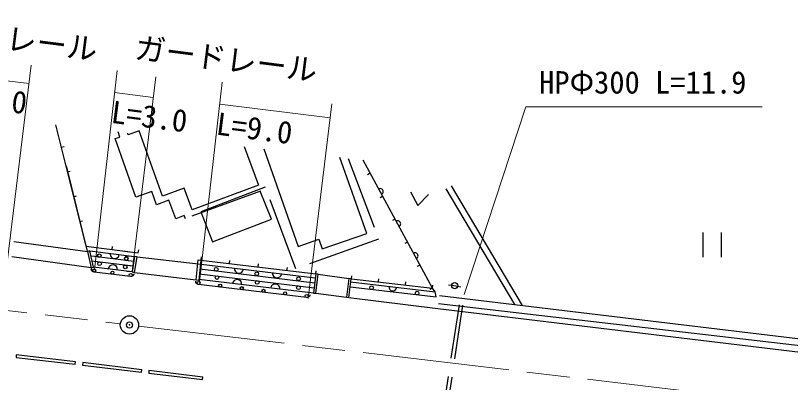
# Model space of a CAD drawing. Units: millimetres, scale not verified. Extents: x -997654 to 1989346, y -2661353 to 380000.
# Drawn here: x 361698 to 425120, y 300366 to 330367 of the extents above; entities that cross this region are included whole.
import ezdxf
from ezdxf.enums import TextEntityAlignment as Align

# ---------------------------------------------------------------- set-up
doc = ezdxf.new("R2010")
doc.units = ezdxf.units.MM
doc.header["$LTSCALE"] = 1000
doc.header["$PDMODE"] = 32
doc.header["$PDSIZE"] = 500
doc.linetypes.add('CHAIN', pattern=[18.5, 12, -1.5, 3.5, -1.5])
doc.linetypes.add('DASHED', pattern=[7.5, 6, -1.5])
for name, color, linetype, lineweight in [('M-BGD', 7, 'Continuous', 25), ('M-BGD-EXST', 7, 'Continuous', 25), ('M-BMK', 2, 'CHAIN', 13), ('M-BMK-SRVR', 3, 'Continuous', 25), ('M-STR-HTXT', 7, 'Continuous', 13)]:
    doc.layers.add(name, color=color, linetype=linetype, lineweight=lineweight)
doc.layers.add('M-OTRS', color=6, linetype='Continuous')
doc.styles.add('ＭＳ ゴシック', font='')
doc.styles.get('ＭＳ ゴシック').set_extended_font_data('MS Gothic')

msp = doc.modelspace()

# ---------------------------------------------------------------- linework, layer by layer
at = {"layer": 'M-BGD'}
for p, q in [((370930, 320619), (370879, 320761)), ((365434, 319607), (365676, 319667)), ((382011, 319475), (384818, 311485)), ((365839, 318086), (367569, 311102)), ((365937, 317580), (366179, 317640)), ((390732, 317469), (390512, 317350)), ((390732, 317469), (390512, 317350)), ((402572, 306736), (396949, 316201)), ((403198, 306660), (397379, 316456)), ((366439, 315553), (366682, 315613)), ((391749, 315593), (391529, 315474)), ((391749, 315593), (391529, 315474)), ((366942, 313526), (367185, 313586)), ((392765, 313716), (392545, 313597)), ((392765, 313716), (392545, 313597)), ((361565, 311882), (367583, 311075)), ((369598, 311236), (369628, 311484)), ((393782, 311839), (393562, 311720)), ((393782, 311839), (393562, 311720)), ((367778, 311119), (371446, 310663)), ((367886, 309749), (361409, 310644)), ((371323, 309873), (367909, 310284)), ((371370, 310270), (367957, 310681)), ((370663, 310760), (371446, 310663)), ((371371, 310270), (370710, 310350)), ((371644, 310631), (376879, 310038)), ((379210, 310095), (379240, 310343)), ((379210, 310095), (379240, 310343)), ((371237, 309399), (368078, 309804)), ((371323, 309873), (370758, 309941)), ((376777, 309646), (386183, 308514)), ((376777, 309646), (386183, 308514)), ((376879, 310038), (386210, 308933)), ((376879, 310038), (386210, 308933)), ((381563, 309811), (381593, 310059)), ((381563, 309811), (381593, 310059)), ((383916, 309526), (383946, 309775)), ((383916, 309526), (383946, 309775)), ((394798, 309962), (394578, 309843)), ((394798, 309962), (394578, 309843)), ((371237, 309399), (370814, 309453)), ((371435, 309366), (376693, 308728)), ((376729, 309249), (386135, 308117)), ((376729, 309249), (386135, 308117)), ((386466, 309218), (388967, 308862)), ((389203, 308838), (389231, 309086)), ((389203, 308838), (389231, 309086)), ((386080, 307680), (376709, 308775)), ((386080, 307680), (376709, 308775)), ((389122, 308583), (396033, 307768)), ((389122, 308583), (396033, 307768)), ((391407, 308587), (391435, 308835)), ((391407, 308587), (391435, 308835)), ((393611, 308336), (393639, 308585)), ((393611, 308336), (393639, 308585)), ((395815, 308086), (395843, 308334)), ((395815, 308086), (395843, 308334)), ((397393, 308302), (397144, 308324)), ((397393, 308302), (397144, 308324)), ((397395, 308317), (397890, 308244)), ((397395, 308317), (397890, 308244)), ((386279, 307656), (388786, 307350)), ((389087, 308179), (396134, 307366)), ((397887, 308229), (398131, 308177)), ((397887, 308229), (398131, 308177)), ((388985, 307326), (396273, 306424)), ((396386, 307479), (438657, 302399)), ((396273, 306424), (439468, 301229)), ((396321, 306833), (438595, 301903))]:
    msp.add_line(p, q, dxfattribs=at)
at = {"layer": 'M-BGD', "linetype": 'DASHED'}
for p, q in [((371644, 310631), (376879, 310038)), ((371435, 309366), (376693, 308728)), ((386466, 309218), (388967, 308862)), ((386279, 307656), (388786, 307350)), ((396219, 294927), (398021, 306726)), ((396219, 294927), (398021, 306726)), ((396516, 294882), (398318, 306681)), ((396516, 294882), (398318, 306680))]:
    msp.add_line(p, q, dxfattribs=at)
at = {"layer": 'M-BGD'}
for points in [[(364979, 321442), (367445, 311498), (371750, 310973), (371781, 311221)], [(380423, 319659), (381586, 316486), (376149, 314492), (375491, 316243), (373732, 315590), (371820, 320937), (370918, 320611)], [(384818, 311485), (386519, 312082), (386802, 311294), (390458, 312546), (388247, 318755)], [(389203, 308838), (395815, 308086), (390155, 318535)], [(394019, 315944), (394615, 314845), (395503, 315725)], [(394019, 315944), (394615, 314845), (395503, 315725)], [(370622, 311111), (371750, 310973), (371781, 311221)], [(376494, 308748), (376658, 310397), (376857, 310379), (376693, 308728)], [(376494, 308748), (376658, 310397), (376857, 310379), (376693, 308728)], [(376887, 310627), (376857, 310379), (386269, 309242)], [(376887, 310627), (376857, 310379), (386269, 309242)], [(371386, 309251), (371385, 309245), (371384, 309239), (371383, 309233), (371382, 309226), (371380, 309220), (371379, 309214), (371377, 309208), (371375, 309202), (371373, 309197), (371371, 309191), (371368, 309185), (371366, 309179), (371363, 309174), (371361, 309168), (371358, 309162), (371355, 309157), (371352, 309152), (371348, 309146), (371345, 309141), (371341, 309136), (371338, 309131), (371334, 309126), (371330, 309121), (371326, 309116), (371322, 309112), (371317, 309107), (371313, 309103), (371308, 309099), (371304, 309094), (371299, 309090), (371294, 309086), (371289, 309082), (371284, 309079), (371279, 309075), (371274, 309072), (371269, 309068), (371264, 309065), (371258, 309062), (371253, 309059), (371247, 309056), (371241, 309054), (371236, 309051), (371230, 309049), (371224, 309047), (371218, 309044), (371212, 309043), (371206, 309041), (371200, 309039), (371194, 309038), (371188, 309036), (371182, 309035), (371176, 309034), (371170, 309033), (371164, 309033), (371157, 309032), (371151, 309032), (371145, 309031), (371139, 309031), (371132, 309031), (371126, 309031), (371120, 309032), (371114, 309032), (371108, 309033), (368123, 309396), (368117, 309396), (368111, 309397), (368105, 309399), (368098, 309400), (368092, 309401), (368086, 309403), (368080, 309405), (368074, 309407), (368069, 309409), (368063, 309411), (368057, 309413), (368051, 309416), (368046, 309418), (368040, 309421), (368034, 309424), (368029, 309427), (368024, 309430), (368018, 309433), (368013, 309437), (368008, 309440), (368003, 309444), (367998, 309448), (367993, 309452), (367988, 309456), (367984, 309460), (367979, 309464), (367975, 309469), (367971, 309473), (367966, 309478), (367962, 309482), (367958, 309487), (367954, 309492), (367951, 309497), (367947, 309502), (367944, 309507), (367940, 309513), (367937, 309518), (367934, 309523), (367931, 309529), (367928, 309534), (367926, 309540), (367923, 309546), (367921, 309552), (367919, 309557), (367917, 309563), (367915, 309569), (367913, 309575), (367911, 309581), (367910, 309587), (367908, 309593), (367907, 309599), (367906, 309606), (367905, 309612), (367905, 309618), (367904, 309624), (367904, 309630), (367903, 309637), (367903, 309643), (367903, 309649), (367903, 309655), (367904, 309662), (367904, 309668), (367905, 309674)], [(371386, 309251), (371385, 309245), (371384, 309239), (371383, 309233), (371382, 309226), (371380, 309220), (371379, 309214), (371377, 309208), (371375, 309202), (371373, 309197), (371371, 309191), (371368, 309185), (371366, 309179), (371363, 309174), (371361, 309168), (371358, 309162), (371355, 309157), (371352, 309152), (371348, 309146), (371345, 309141), (371341, 309136), (371338, 309131), (371334, 309126), (371330, 309121), (371326, 309116), (371322, 309112), (371317, 309107), (371313, 309103), (371308, 309099), (371304, 309094), (371299, 309090), (371294, 309086), (371289, 309082), (371284, 309079), (371279, 309075), (371274, 309072), (371269, 309068), (371264, 309065), (371258, 309062), (371253, 309059), (371247, 309056), (371241, 309054), (371236, 309051), (371230, 309049), (371224, 309047), (371218, 309044), (371212, 309043), (371206, 309041), (371200, 309039), (371194, 309038), (371188, 309036), (371182, 309035), (371176, 309034), (371170, 309033), (371164, 309033), (371157, 309032), (371151, 309032), (371145, 309031), (371139, 309031), (371132, 309031), (371126, 309031), (371120, 309032), (371114, 309032), (371108, 309033), (370859, 309063)], [(386267, 309242), (386080, 307680), (386279, 307656), (386466, 309218), (386269, 309242), (386299, 309490)], [(386267, 309242), (386080, 307680), (386279, 307656), (386466, 309218), (386269, 309242), (386299, 309490)], [(385796, 307534), (385795, 307528), (385794, 307522), (385793, 307516), (385791, 307510), (385790, 307504), (385788, 307498), (385787, 307492), (385785, 307486), (385783, 307480), (385781, 307474), (385778, 307468), (385776, 307463), (385773, 307457), (385770, 307451), (385768, 307446), (385764, 307440), (385761, 307435), (385758, 307430), (385755, 307424), (385751, 307419), (385747, 307414), (385744, 307409), (385740, 307405), (385736, 307400), (385731, 307395), (385727, 307391), (385723, 307386), (385718, 307382), (385714, 307378), (385709, 307374), (385704, 307370), (385699, 307366), (385694, 307362), (385689, 307358), (385684, 307355), (385679, 307352), (385673, 307348), (385668, 307345), (385663, 307342), (385657, 307340), (385651, 307337), (385646, 307334), (385640, 307332), (385634, 307330), (385628, 307328), (385622, 307326), (385616, 307324), (385610, 307322), (385604, 307321), (385598, 307319), (385592, 307318), (385586, 307317), (385580, 307316), (385574, 307316), (385567, 307315), (385561, 307315), (385555, 307314), (385549, 307314), (385542, 307314), (385536, 307314), (385530, 307315), (385524, 307315), (385518, 307316), (376663, 308378), (376657, 308379), (376651, 308380), (376644, 308381), (376638, 308382), (376632, 308383), (376626, 308385), (376620, 308387), (376614, 308389), (376608, 308391), (376603, 308393), (376597, 308395), (376591, 308398), (376585, 308400), (376580, 308403), (376574, 308406), (376569, 308409), (376563, 308412), (376558, 308415), (376553, 308419), (376548, 308422), (376543, 308426), (376538, 308430), (376533, 308434), (376528, 308438), (376524, 308442), (376519, 308446), (376515, 308451), (376510, 308455), (376506, 308460), (376502, 308464), (376498, 308469), (376494, 308474), (376490, 308479), (376487, 308484), (376483, 308489), (376480, 308495), (376477, 308500), (376474, 308505), (376471, 308511), (376468, 308516), (376465, 308522), (376463, 308528), (376460, 308533), (376458, 308539), (376456, 308545), (376454, 308551), (376452, 308557), (376451, 308563), (376449, 308569), (376448, 308575), (376447, 308581), (376446, 308587), (376445, 308594), (376444, 308600), (376443, 308606), (376443, 308612), (376443, 308618), (376443, 308625), (376443, 308631), (376443, 308637), (376443, 308643), (376444, 308650), (376444, 308656)], [(385796, 307534), (385795, 307528), (385794, 307522), (385793, 307516), (385791, 307510), (385790, 307504), (385788, 307498), (385787, 307492), (385785, 307486), (385783, 307480), (385781, 307474), (385778, 307468), (385776, 307463), (385773, 307457), (385770, 307451), (385768, 307446), (385765, 307440), (385761, 307435), (385758, 307430), (385755, 307424), (385751, 307419), (385747, 307414), (385744, 307409), (385740, 307405), (385736, 307400), (385731, 307395), (385727, 307391), (385723, 307386), (385718, 307382), (385714, 307378), (385709, 307374), (385704, 307370), (385699, 307366), (385694, 307362), (385689, 307358), (385684, 307355), (385679, 307352), (385673, 307348), (385668, 307345), (385663, 307342), (385657, 307340), (385651, 307337), (385646, 307334), (385640, 307332), (385634, 307330), (385628, 307328), (385622, 307326), (385616, 307324), (385610, 307322), (385604, 307321), (385598, 307319), (385592, 307318), (385586, 307317), (385580, 307316), (385574, 307316), (385567, 307315), (385561, 307315), (385555, 307314), (385549, 307314), (385542, 307314), (385536, 307314), (385530, 307315), (385524, 307315), (385518, 307316), (376663, 308378), (376657, 308379), (376651, 308380), (376644, 308381), (376638, 308382), (376632, 308383), (376626, 308385), (376620, 308387), (376614, 308389), (376608, 308391), (376603, 308393), (376597, 308395), (376591, 308398), (376585, 308400), (376580, 308403), (376574, 308406), (376569, 308409), (376563, 308412), (376558, 308415), (376553, 308419), (376548, 308422), (376543, 308426), (376538, 308430), (376533, 308434), (376528, 308438), (376524, 308442), (376519, 308446), (376515, 308451), (376510, 308455), (376506, 308460), (376502, 308464), (376498, 308469), (376494, 308474), (376490, 308479), (376487, 308484), (376483, 308489), (376480, 308495), (376477, 308500), (376474, 308505), (376471, 308511), (376468, 308516), (376465, 308522), (376463, 308528), (376460, 308533), (376458, 308539), (376456, 308545), (376454, 308551), (376452, 308557), (376451, 308563), (376449, 308569), (376448, 308575), (376447, 308581), (376446, 308587), (376445, 308594), (376444, 308600), (376443, 308606), (376443, 308612), (376443, 308618), (376443, 308625), (376443, 308631), (376443, 308637), (376443, 308643), (376444, 308650), (376444, 308656)], [(396134, 307366), (396033, 307768), (395815, 308086), (395595, 307967)], [(396134, 307366), (396033, 307768), (395815, 308086), (395595, 307967)]]:
    msp.add_lwpolyline(points, dxfattribs=at)
at = {"layer": 'M-BGD', "linetype": 'DASHED'}
for points in [[(381759, 316016), (375602, 313758), (375508, 314009), (374830, 313757), (374259, 315276), (373247, 314900), (372857, 315974), (371533, 315512), (369855, 320325), (370249, 320433), (370098, 320851)], [(388933, 318676), (391401, 312089), (384642, 309671), (382140, 316340), (376852, 314324), (377829, 311876), (382639, 313709), (381723, 316003)]]:
    msp.add_lwpolyline(points, dxfattribs=at)
at = {"layer": 'M-BGD'}
for points in [[(367886, 309749), (368078, 309804), (367778, 311119), (367583, 311075)], [(371644, 310631), (371446, 310663), (371237, 309399), (371435, 309366)], [(371644, 310631), (371446, 310663), (371237, 309399), (371435, 309366)], [(388985, 307326), (389166, 308842), (388967, 308862), (388786, 307350)], [(388985, 307326), (389166, 308842), (388967, 308862), (388786, 307350)], [(361765, 302621), (361742, 302422), (366574, 301860), (366597, 302059)], [(367199, 301991), (367175, 301792), (372014, 301208), (372038, 301406)], [(377020, 300802), (372623, 301335), (372599, 301136), (376996, 300603)]]:
    msp.add_lwpolyline(points, close=True, dxfattribs=at)
for centre, radius in [((368558, 310735), 150), ((368582, 310073), 150), ((370770, 310491), 150), ((368138, 309520), 125), ((370679, 309805), 150), ((378128, 309630), 150), ((378128, 309630), 150), ((369630, 309338), 125), ((371123, 309157), 125), ((371123, 309157), 125), ((378189, 308943), 150), ((378189, 308943), 150), ((381445, 309253), 150), ((381445, 309253), 150), ((384858, 308842), 150), ((384858, 308842), 150), ((376678, 308502), 125), ((376678, 308502), 125), ((378449, 308290), 125), ((378449, 308290), 125), ((381483, 308549), 150), ((381483, 308549), 150), ((384852, 308114), 150), ((384852, 308114), 150), ((390841, 308111), 150), ((390841, 308111), 150), ((397642, 308281), 250), ((397642, 308281), 250), ((380220, 308077), 125), ((380220, 308077), 125), ((381991, 307865), 125), ((381991, 307865), 125), ((383762, 307652), 125), ((383762, 307652), 125), ((394563, 307678), 150), ((394563, 307678), 150), ((385532, 307440), 125), ((385532, 307440), 125)]:
    msp.add_circle(centre, radius, dxfattribs=at)
for centre, radius, start, end in [((495846, -1167853), 1493500, 100.37437, 100.37437), ((391545, 315968), 250, 298.44066, 118.44066), ((391545, 315968), 250, 298.44056, 118.44056), ((392969, 313341), 250, 298.44066, 118.44066), ((392969, 313341), 250, 298.44056, 118.44056), ((369817, 310871), 375, 172.90458, 352.90458), ((394392, 310713), 250, 298.44066, 118.44066), ((394392, 310713), 250, 298.44056, 118.44056), ((370770, 310491), 150, 246.21971, 127.00489), ((369661, 309606), 375, 352.86249, 172.86249), ((370679, 309805), 150, 315.03479, 58.18981), ((379989, 309670), 375, 173.24552, 353.24552), ((379989, 309670), 375, 173.24543, 353.24543), ((383100, 309302), 375, 173.24552, 353.24552), ((383100, 309302), 375, 173.24543, 353.24543), ((379833, 308410), 375, 353.333, 173.333), ((379833, 308410), 375, 353.3329, 173.3329), ((382956, 308045), 375, 353.333, 173.333), ((382956, 308045), 375, 353.3329, 173.3329), ((392578, 308176), 325, 173.27565, 353.27565), ((392578, 308176), 325, 173.27555, 353.27555)]:
    msp.add_arc(centre, radius, start, end, dxfattribs=at)
at = {"layer": 'M-BGD-EXST'}
for p, q in [((417955, 312622), (417955, 310622)), ((419455, 312622), (419455, 310622))]:
    msp.add_line(p, q, dxfattribs=at)
at = {"layer": 'M-BMK'}
for p, q in [((350710, 307477), (370283, 305158)), ((371772, 304981), (420290, 299233))]:
    msp.add_line(p, q, dxfattribs=at)
at = {"layer": 'M-BMK-SRVR'}
msp.add_circle((371027, 305070), 750, dxfattribs=at)
at = {"layer": 'M-OTRS'}
msp.add_point((371027, 305070), dxfattribs=at)
at = {"layer": 'M-STR-HTXT'}
for p, q in [((361050, 310391), (362987, 326310)), ((356695, 325558), (362804, 324805)), ((370016, 325871), (368169, 309566)), ((371244, 309445), (373180, 325364)), ((378615, 324909), (376767, 308604)), ((369812, 324068), (372975, 323677)), ((378410, 323106), (387444, 321992)), ((385647, 307219), (387584, 323138))]:
    msp.add_line(p, q, dxfattribs=at)
msp.add_lwpolyline([(398424, 307557), (403467, 322904), (422798, 322904)], dxfattribs=at)

# ---------------------------------------------------------------- texts
at = {"layer": 'M-STR-HTXT', "style": 'ＭＳ ゴシック'}
for s, p in [('ガードレール', (353324, 328025)), ('ガードレール', (371313, 326319)), ('L=6.0', (356261, 322547)), ('L=3.0', (369378, 321057)), ('L=9.0', (377976, 320095))]:
    msp.add_text(s, height=1833, rotation=352.696, dxfattribs=at).set_placement(p, align=Align.BOTTOM_LEFT)
msp.add_text('HPΦ300 L=11.9', height=1833, dxfattribs=at).set_placement((404550, 323436), align=Align.BOTTOM_LEFT)

doc.saveas('drawing.dxf')
